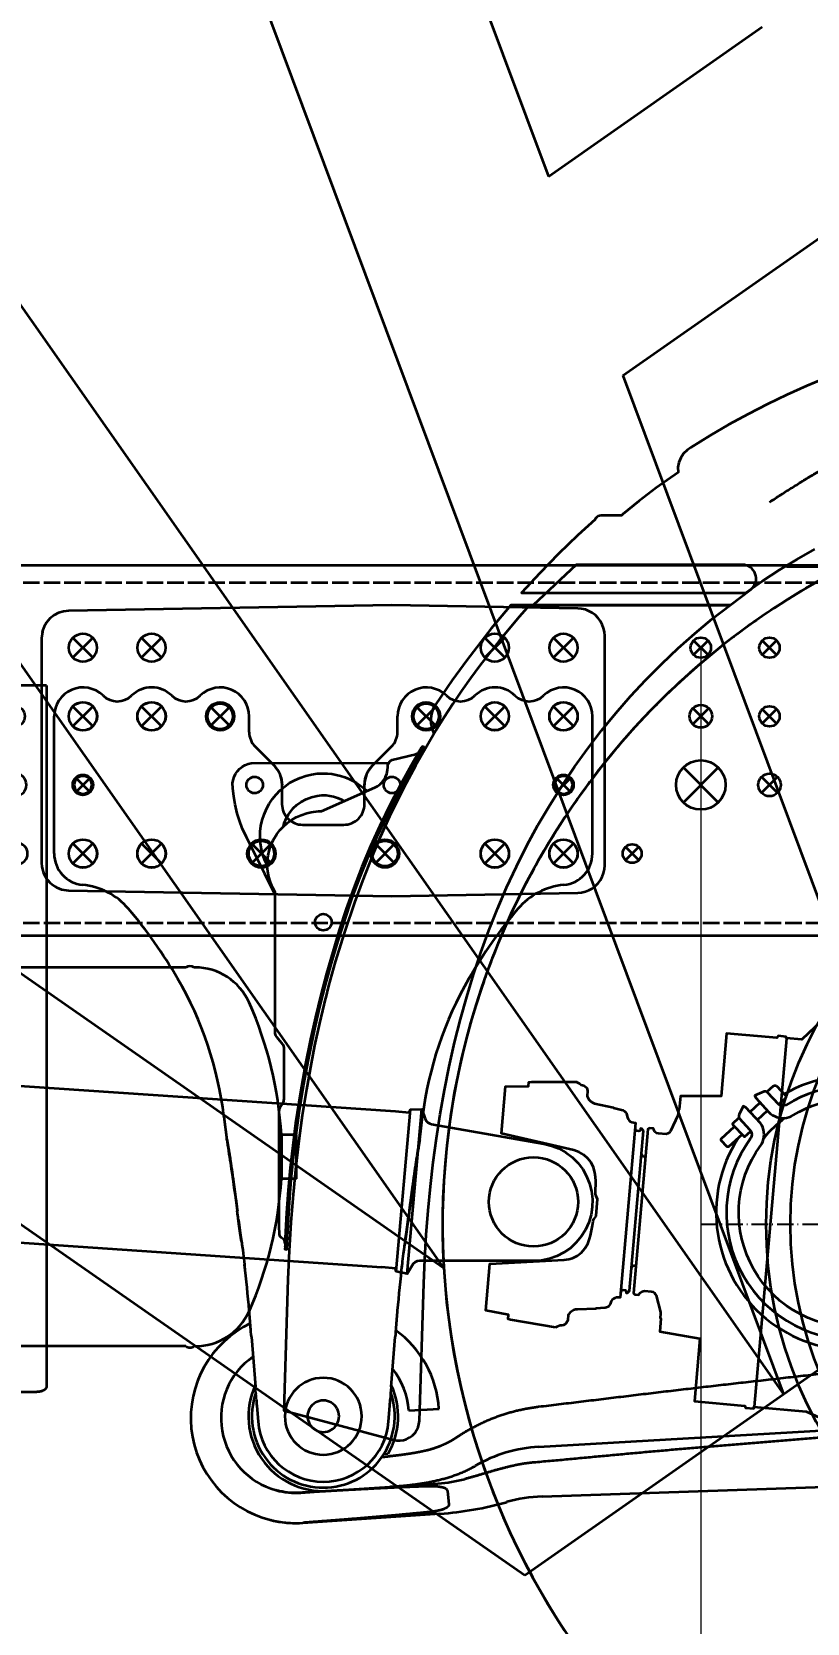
# Model space of a CAD drawing. Header units: millimetres. Extents: x 120 to 10915, y 515 to 8014.
# Drawn here: x 6063 to 6627, y 4399 to 5559 of the extents above; entities that cross this region are included whole.
import ezdxf
from ezdxf.enums import TextEntityAlignment as Align

# ---------------------------------------------------------------- set-up
doc = ezdxf.new("R2010")
doc.units = ezdxf.units.MM
doc.linetypes.add('DASHDOT', pattern=[18.5, 12, -3, 0.5, -3])
doc.linetypes.add('DASHED', pattern=[15, 12, -3])
doc.layers.get('0').update_dxf_attribs({"lineweight": 13})
for name, color, linetype, lineweight in [('201_Dimensions', 7, 'Continuous', 13), ('202_Information', 7, 'Continuous', 13), ('203_Chassis_left_side_view', 7, 'Continuous', 13), ('204_Chassis_mid_side_view', 7, 'Continuous', 13), ('211_Frame_holes_left_side_view', 7, 'Continuous', 13), ('212_Frame_holes_right_side_view', 7, 'Continuous', 13), ('213_BWA_holes_left_side_view', 7, 'Continuous', 13), ('214_BWA_holes_right_side_view', 7, 'Continuous', 13)]:
    doc.layers.add(name, color=color, linetype=linetype, lineweight=lineweight)
doc.styles.get("Standard").update_dxf_attribs({"font": 'isocp.shx'})

# ---------------------------------------------------------------- blocks, each defined once
blk = doc.blocks.new('2881755')
at = {"layer": '203_Chassis_left_side_view', "color": 3, "lineweight": 35}
for p, q in [((6589.206271, 656.77797), (6612.703722, 925.355065)), ((6328.138225, 755.415127), (6338.475194, 873.56722)), ((6336.249357, 753.838483), (6346.736881, 873.711428))]:
    blk.add_line(p, q, dxfattribs=at)
for points in [[(6637.845215, 938.009888), (6623.532227, 924.424316), (6612.105957, 925.406433), (6612.20459, 926.536316), (6606.229492, 927.081726), (6605.446777, 925.665771), (6568.741699, 928.859863), (6564.746094, 883.188843), (6535.128418, 883.133057), (6534.293945, 873.594666), (6533.77832, 873.435181), (6533.51709, 870.449585), (6533.157715, 869.110657), (6527.893555, 857.821228), (6527.141113, 856.728516), (6526.072754, 855.941895), (6524.806152, 855.548035), (6519.272949, 855.933411), (6517.786133, 856.342407), (6516.557617, 857.274658), (6515.763184, 858.596741), (6515.534668, 859.602661), (6512.514648, 859.866821), (6511.445801, 859.121887), (6500.989258, 739.60498), (6501.911621, 738.670959), (6504.931152, 738.406738), (6505.859863, 739.963806), (6506.823242, 740.792908), (6507.998535, 741.277832), (6509.266113, 741.369629), (6513.896484, 740.964539), (6515.180664, 740.631348), (6516.285156, 739.896484), (6517.088867, 738.84082), (6517.411621, 738.015015), (6520.635742, 725.982971), (6520.756836, 724.60199), (6520.495605, 721.616394), (6520.976074, 721.369751), (6520.141602, 711.831299), (6549.299805, 706.633362), (6545.303711, 660.962341), (6582.005859, 657.734253), (6582.530762, 656.203857), (6588.508789, 655.687378), (6588.608887, 656.833252), (6626.653809, 653.44519), (6718.69043, 612.237488)], [(6327.758301, 872.194336), (6337.660156, 871.328003), (6338.475098, 873.5672), (6346.736816, 873.711426), (6349.246094, 866.817017), (6350.052734, 865.311707), (6351.250977, 864.094543), (6352.743164, 863.264282), (6353.842285, 862.960266), (6435.628906, 848.539124), (6441.254883, 847.150635), (6446.643066, 845.01825), (6451.695801, 842.180725), (6456.321289, 838.689636), (6460.435059, 834.608337), (6463.962402, 830.010986), (6466.839844, 824.981018), (6469.015137, 819.609863), (6470.448242, 813.994995), (6471.113281, 808.238403), (6470.998535, 802.444702), (6470.105469, 796.719055), (6468.450684, 791.165466), (6466.064453, 785.884766), (6462.989746, 780.972839), (6459.282715, 776.518982), (6455.010254, 772.604065), (6450.25, 769.299133), (6445.088867, 766.664185), (6439.620605, 764.747192), (6433.943848, 763.582886), (6428.162109, 763.192383), (6345.11377, 763.192383), (6343.42334, 762.949341), (6341.870117, 762.239929), (6340.57959, 761.121582), (6336.249512, 753.838501), (6328.138184, 755.4151), (6327.724609, 757.761841), (6317.822266, 758.628174)], [(6491.724121, 740.402283), (6492.022949, 740.376099), (6492.157715, 741.356201), (6492.571289, 741.890991), (6493.208496, 742.117188), (6494.84375, 741.974121), (6495.432129, 741.640686), (6495.746582, 741.042175), (6495.708984, 740.05365), (6496.505859, 739.983887), (6498.130859, 741.347473), (6508.328125, 857.902222), (6506.964355, 859.527283), (6506.16748, 859.596985), (6506.033203, 858.616943), (6505.619141, 858.082092), (6504.981934, 857.855896), (6503.34668, 857.998962), (6502.758789, 858.332397), (6502.443848, 858.930908), (6502.481445, 859.919495), (6502.182617, 859.945618)], [(6506.85498, 841.066528), (6507.032715, 840.182678), (6507.660156, 839.535156), (6509.703613, 839.211243)], [(6502.731445, 759.515625), (6501.108887, 759.641235), (6500.259277, 759.3396), (6499.70752, 758.626587), (6499.604004, 758.183167)]]:
    blk.add_lwpolyline(points, dxfattribs=at)
blk.add_lwpolyline([(6444.061035, 714.622009), (6411.472168, 720.368347), (6409.663574, 720.838562), (6409.925293, 723.830688), (6409.925293, 723.829529), (6393.480469, 726.985657), (6396.471191, 761.169739), (6450.51709, 764.002136), (6453.796387, 764.470154), (6456.481934, 765.244141), (6459.975098, 766.955505), (6463.070312, 769.310608), (6465.651367, 772.220337), (6467.620605, 775.574646), (6468.90332, 779.246704), (6469.760742, 781.719666), (6471.039551, 788.902588), (6471.502441, 792.185364), (6471.503418, 792.185242), (6471.882812, 793.378052), (6472.283691, 793.973694), (6472.284668, 793.975037), (6472.283691, 793.973572), (6473.688965, 795.918945), (6473.812012, 796.125244), (6474.866699, 808.179504), (6473.85498, 810.355774), (6473.735352, 810.563904), (6473.73584, 810.562378), (6473.317383, 811.743835), (6473.277344, 812.460632), (6473.276367, 812.460632), (6473.450195, 821.575134), (6473.245117, 824.184448), (6472.744141, 827.588806), (6471.748535, 831.348755), (6470.043457, 834.844849), (6467.694336, 837.944824), (6464.789551, 840.531494), (6461.438965, 842.506958), (6457.503418, 843.859802), (6404.770996, 856.03418), (6407.761719, 890.218201), (6424.504395, 890.470825), (6424.504395, 890.469604), (6424.766113, 893.461731), (6426.628906, 893.610779), (6459.720703, 893.610779), (6459.705566, 893.436462), (6461.761719, 892.374207), (6462.928711, 891.60437), (6464.733887, 891.035645), (6465.80127, 890.371094), (6466.668945, 889.461365), (6467.282227, 888.363892), (6467.602539, 887.148132), (6467.351562, 883.157532), (6467.341309, 883.190674), (6467.93457, 881.771484), (6468.789062, 880.492188), (6469.872559, 879.400085), (6471.14502, 878.535522), (6472.55957, 877.930481), (6486.415527, 874.915771), (6486.393555, 874.666748), (6492.350586, 873.386902), (6493.462402, 873.006958), (6494.45459, 872.378113), (6495.272949, 871.535156), (6495.871582, 870.524536), (6496.218262, 869.4021), (6496.507812, 867.645752), (6496.99707, 866.558167), (6497.729492, 865.61731), (6498.664062, 864.87677), (6499.747559, 864.37854), (6502.520508, 863.803223), (6491.386719, 736.544678), (6488.556152, 736.459595), (6487.402832, 736.157043), (6486.353516, 735.590027), (6485.46875, 734.79071), (6484.79834, 733.804565), (6483.970703, 731.586792), (6483.31543, 730.611816), (6482.450684, 729.81665), (6481.424316, 729.245117), (6480.292969, 728.928894), (6473.618164, 728.646545), (6473.59668, 728.397522), (6460.194824, 727.900269), (6458.67041, 727.695679), (6457.212891, 727.203003), (6455.876953, 726.440552), (6454.711426, 725.436462), (6453.759766, 724.227844), (6453.375488, 723.560547), (6453.391113, 723.59137), (6453.097168, 720.229187), (6452.718262, 719.030396), (6452.052246, 717.963928), (6451.141602, 717.09729), (6450.043457, 716.485291), (6448.827148, 716.166565), (6447.568848, 716.040894), (6445.197754, 715.087463), (6444.076172, 714.796326)], close=True, dxfattribs=at)
blk.add_circle((6428.162058, 806.192406), 32.5, dxfattribs=at)
blk = doc.blocks.new('2881633')
at = {"layer": '203_Chassis_left_side_view', "color": 2, "linetype": 'DASHDOT', "lineweight": 25}
blk.add_line((6550, 790), (7250, 790), dxfattribs=at)
at = {"layer": '203_Chassis_left_side_view', "color": 3, "lineweight": 35}
for radius in [302.4, 284.7]:
    blk.add_circle((6900, 790), radius, dxfattribs=at)
for start in [291.9502, 161.3551]:
    blk.add_arc((6900, 790), 538, start, 248.0498, dxfattribs=at)
at = {"layer": '203_Chassis_left_side_view', "color": 3, "linetype": 'DASHED', "lineweight": 35}
blk.add_arc((6900, 790), 538, 18.6449, 161.3551, dxfattribs=at)
blk = doc.blocks.new('1543680')
at = {"layer": '203_Chassis_left_side_view', "color": 3, "lineweight": 35}
for p, q in [((6585.89008, 871.710676), (6593.207518, 878.526476)), ((6591.323596, 865.883943), (6598.633232, 872.70811))]:
    blk.add_line(p, q, dxfattribs=at)
for points in [[(6617.190918, 869.335205), (6621.709961, 871.941345), (6626.382812, 874.260254), (6631.191406, 876.282837), (6636.116699, 878.001221), (6641.140137, 879.40863), (6646.241211, 880.499634), (6651.400879, 881.27002), (6656.598145, 881.716675), (6661.813477, 881.837891), (6667.025879, 881.63324), (6672.21582, 881.103455), (6677.362305, 880.250671), (6682.445312, 879.078186), (6687.445312, 877.590576), (6692.342773, 875.79364), (6697.118652, 873.694397), (6701.753418, 871.301025), (6706.230469, 868.622864), (6710.53125, 865.67041), (6714.63916, 862.455139), (6718.538086, 858.989685), (6722.213379, 855.287415), (6725.650391, 851.362976), (6728.835449, 847.231506), (6731.756348, 842.909241), (6734.401367, 838.413025), (6736.760742, 833.760376), (6738.825195, 828.969543), (6740.585938, 824.059082), (6742.037109, 819.048279), (6743.172363, 813.956665), (6743.987305, 808.804077), (6744.479004, 803.610657), (6744.645508, 798.396667), (6744.48584, 793.182434), (6744.001465, 787.988403), (6743.192871, 782.834717), (6742.064941, 777.741577), (6740.620605, 772.728821), (6738.866211, 767.81604), (6736.808105, 763.0224), (6734.455078, 758.366577), (6731.815918, 753.866821), (6728.900879, 749.540649), (6725.24707, 744.83136), (6721.266602, 740.394714), (6716.979492, 736.253357), (6712.407715, 732.428406), (6707.575195, 728.939331), (6702.505859, 725.803894), (6697.225586, 723.038086), (6691.761719, 720.656006), (6686.141602, 718.6698), (6680.394531, 717.0896), (6674.549316, 715.923401), (6668.635254, 715.177185), (6662.683594, 714.854736), (6656.723633, 714.957764), (6650.786621, 715.485596), (6644.902344, 716.43573), (6639.100586, 717.803223), (6633.411133, 719.581055), (6627.863281, 721.760254), (6622.484863, 724.329712), (6617.303223, 727.276306), (6612.345703, 730.585022), (6607.63623, 734.239014), (6603.199707, 738.219604), (6599.058105, 742.506592), (6595.233398, 747.078125), (6591.744141, 751.910889), (6588.608887, 756.980164), (6585.842773, 762.260254), (6583.460938, 767.724243), (6581.474609, 773.344177), (6579.894531, 779.091492), (6578.728027, 784.936951), (6577.981934, 790.850647), (6577.659668, 796.802551), (6577.762695, 802.762268), (6578.290527, 808.699463), (6579.240723, 814.583862), (6580.60791, 820.385559), (6582.385742, 826.074829), (6584.564941, 831.622803), (6587.134766, 837.00116), (6590.081055, 842.182556), (6594.321289, 848.6203), (6595.060547, 850.204651), (6595.597168, 851.868835), (6595.921875, 853.586853), (6596.029785, 855.33197), (6595.919434, 857.076904), (6595.592285, 858.794495), (6595.053711, 860.457947), (6594.312012, 862.04126), (6593.378906, 863.519836), (6582.727539, 875.102051), (6580.945801, 876.01001), (6577.881348, 869.996582), (6577.583008, 869.047424), (6577.611328, 868.052856), (6577.963867, 867.122253), (6585.686523, 858.732544), (6586.416504, 857.722107), (6586.873535, 856.562561), (6587.029785, 855.325928), (6586.875, 854.08905), (6586.419434, 852.928894), (6582.421387, 846.90802), (6579.157227, 841.168213), (6576.311035, 835.210144), (6573.896973, 829.064148), (6571.927246, 822.761658), (6570.412598, 816.334656), (6569.359863, 809.81604), (6568.775391, 803.238892), (6568.661133, 796.63678), (6569.018555, 790.043335), (6569.844727, 783.492249), (6571.136719, 777.016785), (6572.887207, 770.649963), (6575.087891, 764.424255), (6577.726562, 758.371399), (6580.790527, 752.522156), (6584.263672, 746.906433), (6588.128906, 741.552856), (6592.366211, 736.488586), (6596.954102, 731.739502), (6601.868652, 727.329834), (6607.085449, 723.282043), (6612.578125, 719.616699), (6618.317871, 716.352478), (6624.275879, 713.506104), (6630.421875, 711.092041), (6636.724609, 709.122498), (6643.151367, 707.607666), (6649.669922, 706.555176), (6656.24707, 705.970337), (6662.849121, 705.856262), (6669.442871, 706.21344), (6675.993652, 707.0401), (6682.469238, 708.33197), (6688.835938, 710.08252), (6695.061523, 712.282837), (6701.114746, 714.921692), (6706.963867, 717.985596), (6712.57959, 721.458984), (6717.933105, 725.324097), (6722.997559, 729.56134), (6727.746582, 734.149048), (6732.15625, 739.063904), (6736.204102, 744.280762), (6739.433105, 749.073242), (6742.356934, 754.058044), (6744.963867, 759.215637), (6747.243164, 764.52594), (6749.186523, 769.968262), (6750.786621, 775.521301), (6752.036621, 781.163452), (6752.931641, 786.872559), (6753.46875, 792.626526), (6753.645508, 798.40271), (6753.460938, 804.178711), (6752.916504, 809.931885), (6752.013184, 815.639832), (6750.755859, 821.280273), (6749.148438, 826.831177), (6747.197754, 832.270874), (6744.911133, 837.578125), (6742.297363, 842.732239), (6739.367188, 847.713074), (6736.131348, 852.501221), (6732.603027, 857.077942), (6728.795898, 861.425415), (6724.724121, 865.526672), (6720.404785, 869.365723), (6715.854004, 872.92749), (6711.089844, 876.198181), (6706.130371, 879.164978), (6700.995605, 881.816345), (6695.705566, 884.141846), (6690.280273, 886.132507), (6684.741211, 887.780457), (6679.110352, 889.079346), (6673.40918, 890.024048), (6667.659668, 890.610901), (6661.885254, 890.837646), (6656.10791, 890.703308), (6650.350586, 890.208496), (6644.634766, 889.355103), (6638.983887, 888.146545), (6633.418945, 886.587402), (6627.962891, 884.683777), (6622.635742, 882.443237), (6617.458984, 879.87439), (6611.902832, 876.692383), (6610.713379, 876.318787), (6609.46875, 876.250916), (6608.246094, 876.492981), (6607.121582, 877.029968), (6598.846191, 885.676392), (6598.055664, 886.285828), (6597.109375, 886.602295), (6596.111328, 886.59082), (6589.259766, 883.763), (6590.041016, 881.921997), (6599.582031, 871.690491), (6600.852051, 870.488708), (6602.262207, 869.454651), (6603.789551, 868.604309), (6605.411621, 867.95105), (6607.102051, 867.505066), (6608.834961, 867.273254), (6610.583496, 867.259277), (6612.319824, 867.463318), (6614.017578, 867.882202), (6615.649414, 868.50946)], [(6605.015137, 890.790894), (6611.69043, 883.632874), (6611.976562, 882.951843), (6611.894531, 882.143921), (6611.504395, 881.486084), (6606.82959, 877.115234), (6598.174316, 886.396606), (6602.86084, 890.75531), (6603.544434, 891.098694), (6604.355957, 891.12384)], [(6577.46875, 867.297424), (6572.961914, 863.094543), (6573.549805, 862.216614), (6580.993164, 854.234802), (6581.83252, 853.591431), (6586.330078, 857.785339), (6585.74707, 858.667786), (6578.305176, 866.647949)]]:
    blk.add_lwpolyline(points, close=True, dxfattribs=at)
blk.add_lwpolyline([(6579.993652, 855.306458), (6570.271973, 846.230347), (6569.162598, 846.393616), (6564.909668, 850.954224), (6564.815918, 852.081177), (6574.547852, 861.146179)], dxfattribs=at)
blk.add_circle((6661.14544, 798.340577), 10, dxfattribs=at)
for radius, start, end in [(100, 147.057039, 120.290967), (85, 125.73163, 140.26837)]:
    blk.add_arc((6661.14544, 798.340577), radius, start, end, dxfattribs=at)
blk = doc.blocks.new('3324728')
at = {"layer": '203_Chassis_left_side_view', "color": 3, "lineweight": 35}
for p, q in [((6079.1, 1060), (6079.1, 1160)), ((6221.1, 1148.5), (6221.1, 1160)), ((6329.1, 1148.5), (6329.1, 1160)), ((6471.1, 1060), (6471.1, 1160)), ((6225.4, 1137.9), (6239.2, 1124.2)), ((6310.9, 1124.2), (6324.7, 1137.9)), ((6245.1, 1096), (6245.1, 1110)), ((6305.1, 1096), (6305.1, 1110)), ((6260, 1081), (6275.1, 1081)), ((6275.1, 1081), (6290.1, 1081)), ((6202.7, 868.5), (6204.8, 851.4)), ((6345.3, 851.4), (6347.4, 868.5)), ((6222.7, 707.8), (6225.6, 671.4)), ((6324.5, 671.4), (6327.4, 707.8)), ((6226.6, 657.6), (6227.6, 646.2)), ((6322.6, 646.2), (6323.5, 657.6)), ((6337.4, 654.1), (6359.4, 655.5)), ((6431.9, 627.7), (6753, 646.5)), ((6317.6, 620.3), (6322.1, 620.6)), ((6319.1, 622.4), (6322.2, 622.6)), ((6258.8, 594.3), (6278.4, 595.6)), ((6278.4, 595.6), (6278.7, 595.7)), ((6278.7, 595.7), (6323.6, 598.7)), ((6323.6, 598.7), (6358.5, 601)), ((6365.5, 595.7), (6366.5, 585.7)), ((6434.4, 591.5), (6733.4, 601.8)), ((6237.7, 574.2), (6237.9, 574.1)), ((6237.9, 574.1), (6238.4, 574)), ((6239.9, 573.7), (6239.9, 573.7)), ((6260.3, 572.4), (6360, 579.1))]:
    blk.add_line(p, q, dxfattribs=at)
for centre, radius in [((6100, 1160), 10.3), ((6150, 1160), 10.3), ((6200, 1160), 9.25), ((6350, 1160), 9.25), ((6400, 1160), 10.2), ((6450, 1160), 10.3), ((6225.1, 1110), 6), ((6325.1, 1110), 6), ((6100, 1060), 10.3), ((6150, 1060), 10.3), ((6230, 1060), 9.25), ((6320, 1060), 9.25), ((6400, 1060), 10.3), ((6450, 1060), 10.3), ((6275.1, 1010), 6)]:
    blk.add_circle(centre, radius, dxfattribs=at)
for centre, radius, start, end in [((6100.1, 1160), 21, 46.0168, 180.0002), ((6125.1, 1185.9), 15, 226.0186, 313.9814), ((6150.1, 1160), 21, 46.0172, 133.9828), ((6175.1, 1185.9), 15, 226.0186, 313.9814), ((6200.1, 1160), 21, 359.9998, 133.9831), ((6350.1, 1160), 21, 46.0168, 180.0002), ((6375.1, 1185.9), 15, 226.0186, 313.9814), ((6400.1, 1160), 21, 46.0172, 133.9828), ((6425.1, 1185.9), 15, 226.0186, 313.9814), ((6450.1, 1160), 21, 359.9998, 133.9831), ((6236.1, 1148.5), 15, 180.0001, 224.9999), ((6314.1, 1148.5), 15, 315.0001, 359.9999), ((6100.1, 1110), 6.5, 359.9996, 180.0004), ((6225.1, 1110), 20, 0.0001, 44.9999), ((6325.1, 1110), 20, 135.0001, 179.9999), ((6450.1, 1110), 6.5, 359.9996, 180.0004), ((6100.1, 1110), 6.5, 179.9991, 0.0009), ((6450.1, 1110), 6.5, 179.9991, 0.0009), ((6260, 1096), 15, 179.987, 270.013), ((6290.1, 1096), 15, 269.987, 0.013), ((6102.1, 1060), 23, 180.0001, 264.5595), ((6448.1, 1060), 23, 275.4405, 359.9999), ((6095.1, 987.4), 50, 40.2325, 84.5635), ((6455, 987.4), 50, 95.4365, 139.7675), ((5866.1, 793.6), 350, 30.0921, 40.2363), ((6684, 793.6), 350, 139.7637, 149.9079), ((5939.7, 836.2), 265, 7, 30.0921), ((6610.4, 836.2), 265, 149.9079, 173), ((5149.9, 656.6), 1072.1, 7.4269, 7.6683), ((4911.2, 631.5), 1312, 7.0879, 7.3638), ((7638.9, 631.5), 1312, 172.6362, 172.9121), ((7400.2, 656.6), 1072.1, 172.3317, 172.5731), ((4226, 542.2), 2003.7, 5.2917, 6.2595), ((4226, 542.2), 2003.7, 6.165, 6.26), ((8324.1, 542.2), 2003.7, 173.7405, 174.7083), ((8324.1, 542.2), 2003.7, 173.74, 173.835), ((5056.8, 619.1), 1169.3, 4.7022, 5.2906), ((7493.3, 619.1), 1169.3, 174.7094, 175.2978), ((6255.1, 648.7), 76.5, 115.6929, 255.7745), ((3355.5, 479.2), 2876.3, 4.56, 4.703), ((9194.6, 479.2), 2876.3, 175.297, 175.44), ((6283, 650.6), 76.5, 3.7072, 54.2223), ((6255.1, 648.7), 54.5, 124.9337, 254.6878), ((6283, 650.6), 54.5, 3.7072, 38.7714), ((6275.1, 650), 54.5, 155.3266, 273.536), ((6275.1, 650), 28, 90, 270), ((6275.1, 650), 28, 270, 90), ((6275.1, 650), 54.5, 329.8358, 24.6744), ((6275.1, 650), 52, 160.8479, 270.0003), ((6275.1, 650), 52, 160.8479, 270.0003), ((5370.1, 603.5), 858.2, 3.9331, 4.5349), ((7728.9, 765.6), 1506.2, 183.931, 184.1127), ((6275.1, 650), 11.5, 89.9993, 270.0007), ((6275.1, 650), 52, 269.9997, 19.1623), ((6275.1, 650), 52, 269.9997, 19.1623), ((6275.1, 650), 11.5, 269.9995, 90.0005), ((4821.2, 765.6), 1506.2, 355.8873, 356.0689), ((7180, 603.5), 858.2, 175.4651, 176.067), ((6275.1, 650), 47.7, 184.5607, 269.9995), ((6275.1, 650), 47.7, 270.0006, 355.4394), ((6438.1, 522.9), 105, 93.3624, 119.8855), ((6351.5, 705.8), 105, 273.8621, 284.7318), ((6437.4, 486.6), 105, 91.6616, 105.8473), ((6344.1, 815.3), 236.8, 273.862, 285.847), ((6254.8, 647.5), 75.3, 255.7708, 274.1454), ((6255.1, 648.7), 76.5, 255.7726, 256.3852), ((6255.1, 648.7), 76.5, 257.2541, 257.4255), ((6255.1, 648.7), 76.5, 257.4255, 258.1331), ((6255.1, 648.7), 76.5, 258.7954, 273.8641)]:
    blk.add_arc(centre, radius, start, end, dxfattribs=at)
for points, degree in [([(6239.2, 1124.2), (6241.7, 1121.1), (6242, 1120.6)], 2), ([(6242, 1120.6), (6242.4, 1120), (6242.9, 1118.9)], 2), ([(6242.9, 1118.9), (6243.5, 1117.7), (6243.9, 1116.4)], 2), ([(6243.9, 1116.4), (6244.4, 1115.2), (6244.5, 1114.6)], 2), ([(6244.5, 1114.6), (6244.6, 1113.9), (6245.1, 1110)], 2), ([(6305.1, 1110), (6305.5, 1113.9), (6305.6, 1114.6)], 2), ([(6305.6, 1114.6), (6305.7, 1115.2), (6306.2, 1116.4)], 2), ([(6306.2, 1116.4), (6306.6, 1117.7), (6307.2, 1118.9)], 2), ([(6307.2, 1118.9), (6307.7, 1120), (6308.1, 1120.6)], 2), ([(6308.1, 1120.6), (6308.4, 1121.1), (6310.9, 1124.2)], 2), ([(6204.8, 851.9), (6204.9, 851.9), (6204.9, 851.7), (6205, 851.5), (6205, 851.1)], 4), ([(6204.8, 851.4), (6204.8, 851.7), (6204.8, 851.9), (6204.8, 852), (6204.8, 851.9)], 4), ([(6204.8, 851.4), (6204.9, 850.9), (6205.1, 850.1), (6205.2, 848.9), (6205.4, 847.7)], 4), ([(6205.4, 847.7), (6206.3, 842), (6207.2, 836.2), (6208.1, 830.2)], 3), ([(6344.7, 847.7), (6343.8, 842), (6342.9, 836.2), (6342.1, 830.2)], 3), ([(6345.3, 851.4), (6345.2, 850.9), (6345.1, 850.1), (6344.9, 848.9), (6344.7, 847.7)], 4), ([(6345.3, 851.9), (6345.2, 851.9), (6345.2, 851.7), (6345.1, 851.5), (6345.1, 851.1)], 4), ([(6345.3, 851.4), (6345.3, 851.7), (6345.3, 851.9), (6345.3, 852), (6345.3, 851.9)], 4), ([(6208.1, 830.2), (6209.5, 820.4), (6211, 810.1), (6212.4, 799.7)], 3), ([(6342.1, 830.2), (6340.6, 820.4), (6339.1, 810.1), (6337.7, 799.7)], 3), ([(6215, 780.6), (6214.5, 783.5), (6214, 787.1), (6213.5, 791.1), (6213, 795.2)], 4), ([(6213.3, 793.4), (6213.9, 788.5), (6214.5, 783.9), (6215, 780.2), (6215.5, 777.7)], 4), ([(6336.9, 793.4), (6336.2, 788.5), (6335.6, 783.9), (6335.1, 780.2), (6334.7, 777.7)], 4), ([(6335.1, 780.6), (6335.6, 783.5), (6336.1, 787.1), (6336.6, 791.1), (6337.1, 795.2)], 4), ([(6215.5, 777.4), (6215.4, 778.1), (6215.3, 778.8), (6215.1, 779.7), (6215, 780.6)], 4), ([(6215.5, 777.4), (6215.7, 776.1), (6216, 774.5), (6216.2, 772.6)], 3), ([(6334.6, 777.4), (6334.4, 776.1), (6334.1, 774.5), (6333.9, 772.6)], 3), ([(6334.6, 777.4), (6334.7, 778.1), (6334.8, 778.8), (6335, 779.7), (6335.1, 780.6)], 4), ([(6722.8, 690.4), (6664.5, 684), (6606.4, 677), (6548.1, 671.4), (6490, 663.7), (6431.9, 656.8)], 5), ([(6431.9, 656.8), (6419.5, 655.3), (6407.2, 652.4), (6395.4, 648), (6384.2, 642.3), (6373.7, 635.6)], 5), ([(6356.9, 627), (6352, 625.3), (6346.9, 624.1), (6341.7, 623.2), (6336.5, 622.4), (6331.2, 621.7)], 5), ([(6373.7, 635.6), (6370.4, 633.4), (6367.3, 631.4), (6363.9, 629.7), (6360.5, 628.2), (6356.9, 627)], 5), ([(6664.2, 636.7), (6617, 632.6), (6569.8, 629), (6522.5, 625.5), (6475.3, 620.4), (6428.2, 616.3)], 5), ([(6331.2, 621.7), (6329.4, 621.5), (6327.4, 621.2), (6325.8, 621.1), (6323.7, 620.8), (6322.1, 620.6)], 5), ([(6428.2, 616.3), (6417.7, 615.4), (6407.4, 613), (6397.6, 609.9), (6387.9, 606.8), (6378.2, 604.3)], 5), ([(6323.6, 598.7), (6336.3, 599.5), (6349.1, 600.9), (6361.8, 603.2), (6374.4, 607.3), (6385.8, 613.9)], 5), ([(6240.7, 596.1), (6246.6, 594.5), (6252.7, 593.9), (6258.8, 594.3)], 3), ([(6243.1, 595.5), (6242.3, 595.7), (6241.5, 595.9), (6240.7, 596.1)], 3), ([(6258.8, 594.3), (6253.5, 593.9), (6248.3, 594.4), (6243.1, 595.5)], 3), ([(6349.1, 598.9), (6326.5, 598.1), (6303.9, 596.9), (6281.3, 595.6), (6258.8, 594.3)], 4), ([(6358.7, 598.7), (6356.3, 598.9), (6353.9, 599), (6351.5, 599), (6349.1, 598.9)], 4), ([(6350.3, 580), (6327.8, 577.8), (6305.3, 575.8), (6282.8, 574.1), (6260.2, 572.4)], 4), ([(6359.9, 581.5), (6357.5, 580.9), (6355.1, 580.5), (6352.7, 580.2), (6350.3, 580)], 4)]:
    blk.add_open_spline(points, degree=degree, dxfattribs=at)
for points, degree, knots in [([(6205, 851.1), (6205.7, 847.3), (6206.5, 842.5), (6208.3, 830.9), (6210.3, 816.2), (6211.4, 808.1), (6212.5, 799.7)], 4, [0, 0, 0, 0, 0, 25.67847, 25.67847, 51.977126, 51.977126, 51.977126, 51.977126, 51.977126]), ([(6345.1, 851.1), (6344.4, 847.3), (6343.6, 842.5), (6341.8, 830.9), (6339.8, 816.2), (6338.7, 808.1), (6337.6, 799.7)], 4, [0, 0, 0, 0, 0, 25.678471, 25.678471, 51.977127, 51.977127, 51.977127, 51.977127, 51.977127]), ([(6215.5, 777.7), (6215.8, 775.5), (6216.6, 770.3), (6217.4, 763.4), (6217.7, 760.6)], 3, [0, 0, 0, 0, 10.419669, 17.179127, 17.179127, 17.179127, 17.179127]), ([(6334.7, 777.7), (6334.3, 775.5), (6333.5, 770.3), (6332.7, 763.4), (6332.4, 760.6)], 3, [0, 0, 0, 0, 10.419669, 17.179127, 17.179127, 17.179127, 17.179127]), ([(6365.5, 595.7), (6365.5, 595.8), (6365.5, 595.9), (6365.5, 596), (6365.2, 596.7), (6364.5, 597.2), (6363.9, 597.5), (6362.5, 598), (6361.1, 598.3), (6360.3, 598.4), (6359.5, 598.6), (6358.7, 598.7)], 5, [0, 0, 0, 0, 0, 0, 0.505174, 0.505174, 0.505174, 3.85783, 3.85783, 3.85783, 7.909653, 7.909653, 7.909653, 7.909653, 7.909653, 7.909653]), ([(6366.5, 585.7), (6366.5, 585.5), (6366.5, 585.4), (6366.4, 584.8), (6365.8, 584), (6365.1, 583.5), (6363.4, 582.6), (6361.9, 582), (6360.9, 581.7), (6359.9, 581.5)], 4, [0, 0, 0, 0, 0, 0.511484, 0.511484, 2.198405, 4.089152, 4.089152, 8.333553, 8.333553, 8.333553, 8.333553, 8.333553])]:
    blk.add_open_spline(points, degree=degree, knots=knots, dxfattribs=at)
blk = doc.blocks.new('3300110')
at = {"layer": '204_Chassis_mid_side_view', "color": 3, "lineweight": 35}
blk.add_lwpolyline([(6480, 1051.359497), (6480, 1218.640503), (6479.800781, 1221.455322), (6479.20752, 1224.214233), (6478.231934, 1226.862183), (6476.893555, 1229.346313), (6475.218262, 1231.617432), (6473.240723, 1233.630127), (6470.999023, 1235.344482), (6468.538574, 1236.726318), (6465.908203, 1237.748047), (6463.160156, 1238.389282), (6460.349121, 1238.637451), (6325, 1241), (6089.650879, 1236.891968), (6085.907227, 1236.471802), (6082.309082, 1235.357056), (6078.983398, 1233.58728), (6076.04834, 1231.22522), (6073.608887, 1228.354858), (6071.94043, 1225.482422), (6071.937988, 1225.483521), (6070.949219, 1222.983521), (6070.48584, 1221.275635), (6070.490234, 1221.296631), (6070.064941, 1218.50708), (6070, 1216.89502), (6070, 1053.10498), (6070.146484, 1050.690186), (6070.583008, 1048.310791), (6071.304199, 1046.001465), (6072.29834, 1043.796143), (6073.551758, 1041.726929), (6074.27002, 1040.75293), (6074.27832, 1040.75708), (6076.166016, 1038.661377), (6077.375977, 1037.592651), (6077.379883, 1037.597534), (6079.799316, 1035.901978), (6081.099121, 1035.194824), (6081.100098, 1035.197266), (6084.542969, 1033.86377), (6089.650879, 1033.108032), (6325, 1029), (6460.349121, 1031.362549), (6463.160156, 1031.610718), (6465.908203, 1032.251953), (6468.538574, 1033.273804), (6470.999023, 1034.655518), (6473.240723, 1036.369873), (6475.218262, 1038.382568), (6476.893555, 1040.653687), (6478.231934, 1043.137939), (6479.20752, 1045.785767), (6479.800781, 1048.544678)], close=True, dxfattribs=at)
for centre, radius in [((6100.00061, 1209.999987), 10.25), ((6150.00061, 1209.999991), 10.25), ((6400, 1210), 10.25), ((6450, 1210), 10.25), ((6100.000614, 1159.999987), 10.25), ((6150.000614, 1159.999991), 10.25), ((6200.000614, 1159.999995), 9.249409), ((6350, 1160), 9.25), ((6400, 1160), 10.25), ((6450, 1160), 10.25), ((6100, 1110), 7), ((6450.000617, 1110.000013), 7), ((6100.000621, 1059.999987), 10.25), ((6150.000621, 1059.999991), 10.25), ((6230.000621, 1059.999997), 9.249646), ((6320, 1060), 9.25), ((6400, 1060), 10.25), ((6450, 1060), 10.25)]:
    blk.add_circle(centre, radius, dxfattribs=at)
blk = doc.blocks.new('2538987')
at = {"layer": '203_Chassis_left_side_view', "color": 3, "lineweight": 35}
for p, q in [((6175.000009, 977), (5765.000045, 977)), ((6181.753411, 977), (6181.000044, 977)), ((6244.535869, 854.999999), (6244.535868, 839)), ((6255.500027, 855), (6244.535869, 854.999999)), ((6255.500027, 839), (6255.500027, 855)), ((6244.535868, 839), (6244.535869, 823.000001)), ((6255.500027, 823), (6255.500027, 839)), ((6255.500027, 823), (6244.535869, 823.000002)), ((6174.999778, 701), (5885.999824, 701)), ((6181.753411, 701), (6181.000044, 701))]:
    blk.add_line(p, q, dxfattribs=at)
for centre, radius, start, end in [((6178.000027, 973), 5, 53.129851, 126.870149), ((6181.753805, 934.000594), 42.999508, 24.061495, 90.000524), ((5969.000027, 839), 276, 3.323364, 24.062019), ((5969.000027, 839), 276, 335.937981, 356.676643), ((6181.753805, 743.999406), 42.999508, 269.999476, 335.938505), ((6178.000027, 705), 5, 233.129849, 270), ((6178.000027, 705), 5, 270, 306.870149)]:
    blk.add_arc(centre, radius, start, end, dxfattribs=at)
blk = doc.blocks.new('2539001')
at = {"layer": '203_Chassis_left_side_view', "color": 3, "lineweight": 35}
for p, q in [((6073.5, 1182.5), (6026.5, 1182.5)), ((6026.5, 1182.5), (6026.5, 671.7)), ((6073.5, 1182.5), (6073.5, 671.7)), ((6048, 1067.8), (6052, 1067.8)), ((6052, 1052.2), (6048, 1052.2)), ((6033.5, 667.7), (6066.5, 667.7))]:
    blk.add_line(p, q, dxfattribs=at)
for centre, radius in [((6050, 1160), 7.75), ((6050, 1110), 8.75)]:
    blk.add_circle(centre, radius, dxfattribs=at)
for centre, start, end in [((6048, 1060), 90, 270), ((6052, 1060), 270, 90)]:
    blk.add_arc(centre, 7.75, start, end, dxfattribs=at)
for points in [[(6026.5, 671.7), (6026.5, 671.2), (6026.6, 670.7), (6026.9, 670.2), (6027.8, 669.3), (6029, 668.6), (6029.7, 668.3), (6030.9, 668), (6032.2, 667.8), (6032.6, 667.7), (6033.1, 667.7), (6033.5, 667.7)], [(6073.5, 671.7), (6073.5, 671.2), (6073.4, 670.7), (6073.1, 670.2), (6072.2, 669.3), (6071, 668.6), (6070.3, 668.3), (6069.1, 668), (6067.8, 667.8), (6067.4, 667.7), (6066.9, 667.7), (6066.5, 667.7)]]:
    blk.add_open_spline(points, degree=5, knots=[0, 0, 0, 0, 0, 0, 6.82148, 6.82148, 6.82148, 14.069424, 14.069424, 14.069424, 17.923775, 17.923775, 17.923775, 17.923775, 17.923775, 17.923775], dxfattribs=at)
blk = doc.blocks.new('2774928')
at = {"layer": '203_Chassis_left_side_view', "color": 3, "lineweight": 35}
for points in [[(6425.333496, 1240.999878), (6571.286133, 1240.999878), (6586.334473, 1252.397461), (6587.960449, 1253.945068), (6589.200195, 1255.816528), (6589.991211, 1257.917236), (6590.248535, 1259.393311), (6590.281738, 1260.908325), (6590.085938, 1262.410889), (6589.664551, 1263.866699), (6589.028809, 1265.242065), (6588.191895, 1266.505615), (6587.174316, 1267.628174), (6585.998047, 1268.584106), (6584.691406, 1269.351318), (6583.283691, 1269.912231), (6581.807129, 1270.254028), (6580.296387, 1270.368896), (6459.348145, 1270.36731), (6427.855469, 1240.999878)], [(6276.740234, 954.800842), (6272.321289, 936.416199), (6268.793945, 920.174744), (6266.159668, 906.920898), (6262.794922, 888.204895), (6259.766602, 869.049438), (6259.766602, 869.04834), (6259.766602, 869.049438), (6257.506348, 852.737915), (6255.05957, 832.211304), (6253.035645, 811.661987), (6251.418945, 791.098633), (6250.194824, 770.528503), (6249.348145, 749.957336), (6249.347168, 749.957397), (6249.347168, 749.958435), (6249.348633, 749.970093), (6249.348145, 749.958435), (6249.347168, 749.957397), (6246.250977, 654.336731), (6326.149414, 632.798828), (6328.563477, 632.356018), (6331.01709, 632.312805), (6333.445312, 632.670288), (6335.782227, 633.418884), (6337.966309, 634.538574), (6339.938477, 635.99939), (6341.645996, 637.762207), (6343.042969, 639.779846), (6344.092285, 641.998352), (6344.766113, 644.358215), (6345.045898, 646.796387), (6348.282227, 746.754822), (6349.003906, 764.459106), (6350.027832, 782.148315), (6351.367188, 799.816589), (6353.03418, 817.457031), (6355.041992, 835.06189), (6357.40332, 852.622559), (6360.131348, 870.129639), (6363.240234, 887.572632), (6366.742188, 904.94043), (6370.652344, 922.220947), (6374.984375, 939.401123), (6379.534668, 955.725037), (6384.492676, 971.930359), (6389.869629, 988.001465), (6395.675781, 1003.922058), (6401.920898, 1019.675232), (6408.611816, 1035.243774), (6415.754883, 1050.609619), (6423.355469, 1065.754517), (6431.416504, 1080.65918), (6439.94043, 1095.304321), (6448.928223, 1109.669678), (6458.062988, 1123.289673), (6467.625, 1136.614746), (6477.607422, 1149.628052), (6488.001953, 1162.314209), (6498.79834, 1174.659546), (6509.984863, 1186.651978), (6521.549805, 1198.280518), (6533.478516, 1209.536377), (6545.755859, 1220.411987), (6558.364258, 1230.901123), (6571.286133, 1240.999512), (6425.333496, 1240.999878), (6417.774902, 1232.476318), (6410.367676, 1223.808594), (6403.116699, 1215.000732), (6396.026367, 1206.056274), (6389.102051, 1196.97937), (6382.348633, 1187.773804), (6375.771484, 1178.443481), (6369.375977, 1168.992188), (6363.166016, 1159.423828), (6357.147949, 1149.742188), (6349.404297, 1136.645386), (6349.397461, 1136.651245), (6342.162598, 1123.819214), (6335.50293, 1111.359985), (6330.03418, 1100.618896), (6323.403809, 1086.9021), (6316.614746, 1071.996582), (6310.734863, 1058.197998), (6303.552246, 1040.142578), (6297.765625, 1024.453857), (6290.664062, 1003.453491), (6290.649902, 1003.457947), (6288.956543, 998.127014), (6288.975586, 998.193787), (6288.976562, 998.193787), (6283.837402, 981.137207), (6278.976074, 963.533752), (6276.649902, 954.500549)], [(6425.333496, 1240.999878), (6411.711426, 1240.999878), (6397.419434, 1223.894287), (6379.592773, 1200.902466), (6369.003906, 1186.286987), (6365.244629, 1180.91333), (6365.25293, 1180.907715), (6356.619629, 1168.19458), (6354.961914, 1165.154175), (6353.853516, 1161.873413), (6353.327637, 1158.450684), (6353.399902, 1154.988403), (6354.068359, 1151.590576), (6354.620605, 1149.947876), (6354.620117, 1149.946777), (6355.666504, 1147.229004)]]:
    blk.add_lwpolyline(points, dxfattribs=at)
blk = doc.blocks.new('2774063')
at = {"layer": '203_Chassis_left_side_view', "color": 3, "lineweight": 35}
blk.add_line((6612.5057, 1269.05948), (7188.873883, 1269.055266), dxfattribs=at)
blk.add_lwpolyline([(6641.781738, 1406.936279), (6627.181152, 1400.80481), (6612.743164, 1394.300049), (6598.479492, 1387.421387), (6584.401367, 1380.168335), (6570.522949, 1372.541138), (6556.856445, 1364.540649), (6542.706055, 1355.824585), (6540.030762, 1353.996216), (6537.427734, 1351.431885), (6535.396484, 1348.394653), (6534.02002, 1345.009766), (6533.355469, 1341.416626), (6533.430176, 1337.763428), (6533.479004, 1337.769287), (6533.430176, 1337.763428), (6533.433105, 1337.742188), (6517.557129, 1326.367065), (6504.884766, 1316.64917), (6493.279785, 1307.20752), (6492.224609, 1306.322754), (6492.289551, 1306.321167), (6477.532715, 1306.321167), (6476.328125, 1306.176636), (6475.203613, 1305.751221), (6474.222656, 1305.069702), (6473.03418, 1303.89624), (6472.947754, 1303.450195), (6460.506836, 1291.998535), (6446.418457, 1278.407715), (6432.740234, 1264.404053), (6419.484375, 1250), (6582.46875, 1250), (6594.722168, 1258.536011), (6607.252441, 1266.659668), (6620.040039, 1274.371704), (6633.066406, 1281.673584)], dxfattribs=at)
blk = doc.blocks.new('2777629')
at = {"layer": '203_Chassis_left_side_view', "color": 3, "lineweight": 35}
blk.add_lwpolyline([(6334.862305, 1113.661255), (6342.46582, 1127.171387), (6348.580078, 1137.485107), (6347.075684, 1137.894897), (6346.634277, 1137.16394), (6346.645996, 1137.183838), (6339.038086, 1124.21936), (6331.507324, 1110.615601), (6324.260742, 1096.693481), (6316.26709, 1080.229248), (6309.55127, 1065.332275), (6303.238281, 1050.260376), (6297.331543, 1035.024414), (6291.835938, 1019.635315), (6286.729492, 1004.073364), (6281.925293, 988.375916), (6277.422363, 972.589294), (6273.222168, 956.719421), (6269.32666, 940.772034), (6265.736816, 924.753113), (6261.853027, 905.538574), (6258.408691, 886.240295), (6254.944824, 863.599121), (6252.835449, 847.3302), (6251.038086, 831.023865), (6249.552734, 814.686218), (6248.379883, 798.32312), (6247.425293, 779.659302), (6247.202148, 773.574707), (6247.203125, 773.589722), (6247.144043, 771.820679), (6248.631836, 771.415405), (6249.391602, 789.730103), (6250.402344, 806.104919), (6251.726074, 822.457397), (6253.362793, 838.781494), (6255.312012, 855.071228), (6257.573242, 871.320618), (6260.682129, 890.675964), (6264.233887, 909.955017), (6268.940918, 932.369751), (6272.679199, 948.340637), (6276.723145, 964.237), (6281.070312, 980.052979), (6285.719727, 995.782776), (6290.669922, 1011.420471), (6295.963379, 1026.895386), (6301.671875, 1042.221924), (6307.791016, 1057.389282), (6314.316406, 1072.38623), (6321.243652, 1087.201782), (6328.416016, 1101.532959)], close=True, dxfattribs=at)
for points in [[(6240, 1030.122803), (6233.043945, 1044.034546), (6233.052246, 1044.038574), (6232.430664, 1045.278564), (6232.423828, 1045.275024), (6219.067383, 1071.99231), (6216.111328, 1078.591797), (6214.086914, 1084.00769), (6212.463379, 1089.27832), (6210.887207, 1095.727051), (6209.833984, 1101.64856), (6209.13916, 1107.622559), (6209.045898, 1111.211548), (6209.404297, 1113.574219), (6210.11084, 1115.8573), (6211.148926, 1118.009644), (6212.496582, 1119.983276), (6214.123047, 1121.734253), (6215.992188, 1123.223389), (6218.062012, 1124.417603), (6220.287109, 1125.290161), (6222.616699, 1125.821655), (6322.78125, 1126)], [(6247.283691, 775.934387), (6247.158691, 777.073303), (6246.71582, 778.130127), (6245.991699, 779.018066), (6244.641113, 780.035034), (6243.753418, 781.099304), (6243.191895, 782.366272), (6243, 788.673157), (6243, 872.145203), (6243.191895, 873.652222), (6243.728027, 874.973511), (6246.012207, 878.666809), (6246.5, 881.411926), (6246.5, 918.492126), (6246.300293, 919.740234), (6245.721191, 920.863708), (6241.403809, 926.021484), (6240.527344, 927.417114), (6240.084961, 928.868652), (6240, 930.582642), (6240, 1031.913574), (6238.074707, 1035.460083), (6236.525391, 1039.182861), (6235.369141, 1043.040894), (6234.618164, 1046.991577), (6234.28125, 1050.991577), (6234.269531, 1052.996216), (6234.960938, 1058.647705), (6235.623047, 1061.958862), (6236.672363, 1065.510742), (6238.507324, 1069.67041), (6241.150879, 1074.088257), (6243.469727, 1077.070923), (6246.066406, 1079.838745), (6248.956543, 1082.373535), (6252.077637, 1084.603882), (6255.404297, 1086.512939), (6258.897949, 1088.081421), (6263.13623, 1089.469849), (6266.154297, 1090.255371), (6271.690918, 1090.845337), (6273.724609, 1090.883667), (6312.499023, 1108.062012), (6314.62207, 1109.200562), (6316.549805, 1110.64502), (6317.84082, 1111.909668), (6317.809082, 1111.875122), (6319.263184, 1113.714233), (6319.25293, 1113.699341), (6320.493652, 1115.874023), (6321.377441, 1118.208374), (6321.89209, 1120.69104), (6322.017578, 1122.843018), (6322.111816, 1124.548096), (6322.518066, 1125.719849), (6323.200195, 1126.755737), (6324.116211, 1127.592163), (6325.209473, 1128.177612), (6342.462891, 1132.498047), (6343.522461, 1132.929321), (6344.416016, 1133.6427), (6344.933594, 1134.328613)], [(6234.344238, 1051.098022), (6232.524902, 1054.984131), (6231.076172, 1059.022949), (6230.010742, 1063.179443), (6229.337402, 1067.417114), (6229.062012, 1071.699097), (6229.187988, 1075.988159), (6229.712891, 1080.246704), (6230.633301, 1084.437744), (6231.94043, 1088.524658), (6233.623047, 1092.471802), (6235.666504, 1096.244629), (6238.053223, 1099.810547), (6240.762207, 1103.138184), (6243.769531, 1106.198608), (6247.049805, 1108.965088), (6250.573242, 1111.413574), (6254.310059, 1113.522583), (6258.227051, 1115.273804), (6262.290527, 1116.6521), (6266.464844, 1117.645142), (6270.713867, 1118.244507), (6275, 1118.444824), (6278.199219, 1118.333374), (6281.382812, 1117.999268), (6284.535645, 1117.444336), (6287.64209, 1116.671265), (6290.6875, 1115.683716), (6293.65625, 1114.486572), (6296.534668, 1113.085449), (6299.308594, 1111.487427), (6301.964355, 1109.700195), (6304.489258, 1107.7323), (6306.871094, 1105.593262), (6306.82959, 1105.550171)], [(6245.987305, 1079.761841), (6246.583984, 1082.043213), (6248.306641, 1086.033447), (6249.69873, 1088.529907), (6253.081543, 1092.983765), (6255.747559, 1095.479492), (6259.044922, 1097.791992), (6262.632812, 1099.656128), (6266.395508, 1101.060425), (6270.691895, 1102.13916), (6273.994629, 1102.551758), (6277.286133, 1102.470825), (6282.425293, 1101.56665), (6285.422852, 1100.631104), (6288.306641, 1099.387451), (6290.375488, 1098.260498)]]:
    blk.add_lwpolyline(points, dxfattribs=at)
blk = doc.blocks.new('BLOCK44')
at = {"layer": '201_Dimensions', "color": 2, "lineweight": 18}
blk.add_line((920, 1270), (10482.000977, 1270), dxfattribs=at)
blk = doc.blocks.new('BLOCK63')
at = {"layer": '201_Dimensions', "color": 2, "lineweight": 18}
for p, q in [((6550, 1210), (6550, 123)), ((6900, 291), (6900, 123)), ((6550, 125), (6900, 125))]:
    blk.add_line(p, q, dxfattribs=at)
blk.add_lwpolyline([(6579.544434, 130.209442), (6550, 125), (6579.544434, 119.790558)], dxfattribs=at)
blk.add_circle((6900, 125), 1.5, dxfattribs=at)
for s, width, p, p2 in [('L039.6.L=', 0.875, (6560.5, 140), (6788, 140)), ('350', 0.736842, (6789, 140), (6859, 140))]:
    blk.add_text(s, height=35, dxfattribs=dict(at, width=width)).set_placement(p, p2, align=Align.FIT)
blk = doc.blocks.new('BLOCK64')
at = {"layer": '201_Dimensions', "color": 2, "lineweight": 18}
for p, q in [((6550, 1210), (6550, 198)), ((6900, 291), (6900, 198)), ((6550, 200), (6900, 200))]:
    blk.add_line(p, q, dxfattribs=at)
blk.add_lwpolyline([(6579.544434, 205.209442), (6550, 200), (6579.544434, 194.790558)], dxfattribs=at)
blk.add_circle((6900, 200), 1.5, dxfattribs=at)
for s, width, p, p2 in [('L039.6.R=', 0.853125, (6560.5, 215), (6788, 215)), ('350', 0.736842, (6789, 215), (6859, 215))]:
    blk.add_text(s, height=35, dxfattribs=dict(at, width=width)).set_placement(p, p2, align=Align.FIT)
blk = doc.blocks.new('PREL')
at = {"layer": '202_Information', "color": 1, "lineweight": 35}
for p, q in [((6068.290528, 3847.819504), (6610.096054, 2396.033934)), ((6306.62591, 3638.199812), (6439.038139, 3283.396928)), ((5749.731399, 3624.762001), (6610.096054, 2396.033934)), ((5626.858593, 3538.725535), (6362.262748, 2488.459556)), ((6439.038139, 3283.396928), (6594.743912, 3392.423285)), ((6493.218691, 3138.218371), (6712.63629, 3291.856228)), ((5241.761067, 3269.077345), (6362.262748, 2488.459556)), ((6493.218691, 3138.218371), (6737.031178, 2484.914865)), ((5301.285467, 3044.796408), (6421.787148, 2264.178619)), ((6610.096054, 2396.033934), (6737.031178, 2484.914865)), ((6421.787149, 2264.178619), (6610.096054, 2396.033934))]:
    blk.add_line(p, q, dxfattribs=at)

msp = doc.modelspace()

# ---------------------------------------------------------------- linework, layer by layer
at = {"layer": '203_Chassis_left_side_view', "color": 3, "lineweight": 35}
for p, q in [((10210, 5169.999899), (4055, 5169.999899)), ((10210, 4900), (4055, 4900)), ((4740.365944, 4879.70465), (6327.758141, 4772.194341)), ((4732.413706, 4765.982348), (6317.822386, 4658.628146))]:
    msp.add_line(p, q, dxfattribs=at)
at = {"layer": '203_Chassis_left_side_view', "color": 4, "linetype": 'DASHED', "lineweight": 35}
for p, q in [((3251.491565, 5157.5), (7200, 5157.5)), ((3251.491565, 4909.5), (7200, 4909.5))]:
    msp.add_line(p, q, dxfattribs=at)
at = {"layer": '203_Chassis_left_side_view', "color": 3, "lineweight": 35}
msp.add_open_spline([(6600, 5216), (6660, 5256), (6720, 5286), (6780, 5306), (6900, 5326), (7020, 5306), (7080, 5286), (7140, 5256), (7200, 5216)], degree=5, knots=[0, 0, 0, 0, 0, 0, 316.2277660168, 316.2277660168, 316.2277660168, 632.4555320337, 632.4555320337, 632.4555320337, 632.4555320337, 632.4555320337, 632.4555320337], dxfattribs=at)
at = {"layer": '211_Frame_holes_left_side_view', "color": 3, "lineweight": 35}
for p, q in [((6107.247045, 5117.247845), (6092.751355, 5102.752155)), ((6107.247045, 5102.752155), (6092.751355, 5117.247845)), ((6157.247045, 5117.247845), (6142.751355, 5102.752155)), ((6157.247045, 5102.752155), (6142.751355, 5117.247845)), ((6407.247045, 5117.247845), (6392.751355, 5102.752155)), ((6407.247045, 5102.752155), (6392.751355, 5117.247845)), ((6457.247045, 5117.247845), (6442.751355, 5102.752155)), ((6457.247045, 5102.752155), (6442.751355, 5117.247845)), ((6555.23259, 5115.23259), (6544.76741, 5104.76741)), ((6555.23259, 5104.76741), (6544.76741, 5115.23259)), ((6605.23259, 5115.23259), (6594.76741, 5104.76741)), ((6605.23259, 5104.76741), (6594.76741, 5115.23259)), ((6107.247045, 5067.247845), (6092.751355, 5052.752155)), ((6107.247045, 5052.752155), (6092.751355, 5067.247845)), ((6107.247845, 5067.247845), (6092.752155, 5052.752155)), ((6107.247845, 5052.752155), (6092.752155, 5067.247845)), ((6157.247045, 5067.247845), (6142.751355, 5052.752155)), ((6157.247045, 5052.752155), (6142.751355, 5067.247845)), ((6157.247845, 5067.247845), (6142.752155, 5052.752155)), ((6157.247845, 5052.752155), (6142.752155, 5067.247845)), ((6207.247845, 5067.247845), (6192.752155, 5052.752155)), ((6207.247845, 5052.752155), (6192.752155, 5067.247845)), ((6357.247845, 5067.247845), (6342.752155, 5052.752155)), ((6357.247845, 5052.752155), (6342.752155, 5067.247845)), ((6407.247045, 5067.247845), (6392.751355, 5052.752155)), ((6407.247045, 5052.752155), (6392.751355, 5067.247845)), ((6407.247845, 5067.247845), (6392.752155, 5052.752155)), ((6407.247845, 5052.752155), (6392.752155, 5067.247845)), ((6457.247045, 5067.247845), (6442.751355, 5052.752155)), ((6457.247045, 5052.752155), (6442.751355, 5067.247845)), ((6457.247845, 5067.247845), (6442.752155, 5052.752155)), ((6457.247845, 5052.752155), (6442.752155, 5067.247845)), ((6555.833631, 5065.833631), (6544.166369, 5054.166369)), ((6555.833631, 5054.166369), (6544.166369, 5065.833631)), ((6605.23259, 5065.23259), (6594.76741, 5054.76741)), ((6605.23259, 5054.76741), (6594.76741, 5065.23259)), ((6562.727922, 5022.727922), (6537.272078, 4997.272078)), ((6562.727922, 4997.272078), (6537.272078, 5022.727922)), ((6105.23259, 5015.23259), (6094.76741, 5004.76741)), ((6105.23259, 5004.76741), (6094.76741, 5015.23259)), ((6455.23259, 5015.23259), (6444.76741, 5004.76741)), ((6455.23259, 5004.76741), (6444.76741, 5015.23259)), ((6107.247845, 4967.247845), (6092.752155, 4952.752155)), ((6107.247845, 4952.752155), (6092.752155, 4967.247845)), ((6107.248645, 4967.247845), (6092.752955, 4952.752155)), ((6107.248645, 4952.752155), (6092.752955, 4967.247845)), ((6157.247045, 4967.247845), (6142.751355, 4952.752155)), ((6157.247045, 4952.752155), (6142.751355, 4967.247845)), ((6157.247845, 4967.247845), (6142.752155, 4952.752155)), ((6157.247845, 4952.752155), (6142.752155, 4967.247845)), ((6237.247845, 4967.247845), (6222.752155, 4952.752155)), ((6237.247845, 4952.752155), (6222.752155, 4967.247845)), ((6327.247845, 4967.247845), (6312.752155, 4952.752155)), ((6327.247845, 4952.752155), (6312.752155, 4967.247845)), ((6407.247045, 4967.247845), (6392.751355, 4952.752155)), ((6407.247045, 4952.752155), (6392.751355, 4967.247845)), ((6407.247845, 4967.247845), (6392.752155, 4952.752155)), ((6407.247845, 4952.752155), (6392.752155, 4967.247845)), ((6457.247045, 4967.247845), (6442.751355, 4952.752155)), ((6457.247045, 4952.752155), (6442.751355, 4967.247845)), ((6457.247845, 4967.247845), (6442.752155, 4952.752155)), ((6457.247845, 4952.752155), (6442.752155, 4967.247845)), ((6504.843681, 4964.843681), (6495.156319, 4955.156319)), ((6504.843681, 4955.156319), (6495.156319, 4964.843681))]:
    msp.add_line(p, q, dxfattribs=at)
for centre, radius in [((6099.9992, 5110), 10.25), ((6149.9992, 5110), 10.25), ((6399.9992, 5110), 10.25), ((6449.9992, 5110), 10.25), ((6550, 5110), 7.4), ((6600, 5110), 7.4), ((6099.9992, 5060), 10.25), ((6100, 5060), 10.25), ((6149.9992, 5060), 10.25), ((6150, 5060), 10.25), ((6200, 5060), 10.25), ((6350, 5060), 10.25), ((6399.9992, 5060), 10.25), ((6400, 5060), 10.25), ((6449.9992, 5060), 10.25), ((6450, 5060), 10.25), ((6550, 5060), 8.25), ((6600, 5060), 7.4), ((6550, 5010), 18), ((6100, 5010), 7.4), ((6450, 5010), 7.4), ((6100, 4960), 10.25), ((6100.0008, 4960), 10.25), ((6149.9992, 4960), 10.25), ((6150, 4960), 10.25), ((6230, 4960), 10.25), ((6320, 4960), 10.25), ((6399.9992, 4960), 10.25), ((6400, 4960), 10.25), ((6449.9992, 4960), 10.25), ((6450, 4960), 10.25), ((6500, 4960), 6.85)]:
    msp.add_circle(centre, radius, dxfattribs=at)
at = {"layer": '212_Frame_holes_right_side_view', "color": 3, "lineweight": 35}
for p, q in [((6107.247045, 5117.247845), (6092.751355, 5102.752155)), ((6107.247045, 5102.752155), (6092.751355, 5117.247845)), ((6157.247045, 5117.247845), (6142.751355, 5102.752155)), ((6157.247045, 5102.752155), (6142.751355, 5117.247845)), ((6407.247045, 5117.247845), (6392.751355, 5102.752155)), ((6407.247045, 5102.752155), (6392.751355, 5117.247845)), ((6457.247045, 5117.247845), (6442.751355, 5102.752155)), ((6457.247045, 5102.752155), (6442.751355, 5117.247845)), ((6555.23259, 5115.23259), (6544.76741, 5104.76741)), ((6555.23259, 5104.76741), (6544.76741, 5115.23259)), ((6605.23259, 5115.23259), (6594.76741, 5104.76741)), ((6605.23259, 5104.76741), (6594.76741, 5115.23259)), ((6107.247045, 5067.247845), (6092.751355, 5052.752155)), ((6107.247045, 5052.752155), (6092.751355, 5067.247845)), ((6107.247845, 5067.247845), (6092.752155, 5052.752155)), ((6107.247845, 5052.752155), (6092.752155, 5067.247845)), ((6157.247045, 5067.247845), (6142.751355, 5052.752155)), ((6157.247045, 5052.752155), (6142.751355, 5067.247845)), ((6157.247845, 5067.247845), (6142.752155, 5052.752155)), ((6157.247845, 5052.752155), (6142.752155, 5067.247845)), ((6207.247845, 5067.247845), (6192.752155, 5052.752155)), ((6207.247845, 5052.752155), (6192.752155, 5067.247845)), ((6357.247845, 5067.247845), (6342.752155, 5052.752155)), ((6357.247845, 5052.752155), (6342.752155, 5067.247845)), ((6407.247045, 5067.247845), (6392.751355, 5052.752155)), ((6407.247045, 5052.752155), (6392.751355, 5067.247845)), ((6407.247845, 5067.247845), (6392.752155, 5052.752155)), ((6407.247845, 5052.752155), (6392.752155, 5067.247845)), ((6457.247045, 5067.247845), (6442.751355, 5052.752155)), ((6457.247045, 5052.752155), (6442.751355, 5067.247845)), ((6457.247845, 5067.247845), (6442.752155, 5052.752155)), ((6457.247845, 5052.752155), (6442.752155, 5067.247845)), ((6605.23259, 5065.23519), (6594.76741, 5054.77001)), ((6605.23259, 5054.77001), (6594.76741, 5065.23519)), ((6562.727922, 5022.727922), (6537.272078, 4997.272078)), ((6562.727922, 4997.272078), (6537.272078, 5022.727922)), ((6105.23259, 5015.23259), (6094.76741, 5004.76741)), ((6105.23259, 5004.76741), (6094.76741, 5015.23259)), ((6455.23259, 5015.23259), (6444.76741, 5004.76741)), ((6455.23259, 5004.76741), (6444.76741, 5015.23259)), ((6605.833631, 5015.836231), (6594.166369, 5004.168969)), ((6605.833631, 5004.168969), (6594.166369, 5015.836231)), ((6107.247845, 4967.247845), (6092.752155, 4952.752155)), ((6107.247845, 4952.752155), (6092.752155, 4967.247845)), ((6107.248645, 4967.247845), (6092.752955, 4952.752155)), ((6107.248645, 4952.752155), (6092.752955, 4967.247845)), ((6157.247045, 4967.247845), (6142.751355, 4952.752155)), ((6157.247045, 4952.752155), (6142.751355, 4967.247845)), ((6157.247845, 4967.247845), (6142.752155, 4952.752155)), ((6157.247845, 4952.752155), (6142.752155, 4967.247845)), ((6237.247845, 4967.247845), (6222.752155, 4952.752155)), ((6237.247845, 4952.752155), (6222.752155, 4967.247845)), ((6327.247845, 4967.247845), (6312.752155, 4952.752155)), ((6327.247845, 4952.752155), (6312.752155, 4967.247845)), ((6407.247045, 4967.247845), (6392.751355, 4952.752155)), ((6407.247045, 4952.752155), (6392.751355, 4967.247845)), ((6407.247845, 4967.247845), (6392.752155, 4952.752155)), ((6407.247845, 4952.752155), (6392.752155, 4967.247845)), ((6457.247045, 4967.247845), (6442.751355, 4952.752155)), ((6457.247045, 4952.752155), (6442.751355, 4967.247845)), ((6457.247845, 4967.247845), (6442.752155, 4952.752155)), ((6457.247845, 4952.752155), (6442.752155, 4967.247845)), ((6504.843681, 4964.843681), (6495.156319, 4955.156319)), ((6504.843681, 4955.156319), (6495.156319, 4964.843681))]:
    msp.add_line(p, q, dxfattribs=at)
for centre, radius in [((6099.9992, 5110), 10.25), ((6149.9992, 5110), 10.25), ((6399.9992, 5110), 10.25), ((6449.9992, 5110), 10.25), ((6550, 5110), 7.4), ((6600, 5110), 7.4), ((6099.9992, 5060), 10.25), ((6100, 5060), 10.25), ((6149.9992, 5060), 10.25), ((6150, 5060), 10.25), ((6200, 5060), 10.25), ((6350, 5060), 10.25), ((6399.9992, 5060), 10.25), ((6400, 5060), 10.25), ((6449.9992, 5060), 10.25), ((6450, 5060), 10.25), ((6600, 5060.0026), 7.4), ((6550, 5010), 18), ((6100, 5010), 7.4), ((6450, 5010), 7.4), ((6600, 5010.0026), 8.25), ((6100, 4960), 10.25), ((6100.0008, 4960), 10.25), ((6149.9992, 4960), 10.25), ((6150, 4960), 10.25), ((6230, 4960), 10.25), ((6320, 4960), 10.25), ((6399.9992, 4960), 10.25), ((6400, 4960), 10.25), ((6449.9992, 4960), 10.25), ((6450, 4960), 10.25), ((6500, 4960), 6.85)]:
    msp.add_circle(centre, radius, dxfattribs=at)
at = {"layer": '213_BWA_holes_left_side_view', "color": 3, "lineweight": 35}
msp.add_circle((6550, 5110), 7.4, dxfattribs=at)
at = {"layer": '214_BWA_holes_right_side_view', "color": 3, "lineweight": 35}
msp.add_circle((6550, 5110), 7.4, dxfattribs=at)

# ---------------------------------------------------------------- block references
at = {"color": 7, "lineweight": 35}
for name, p in [('PREL', (0, 2170)), ('2774063', (0, 3900)), ('2881633', (0, 3900)), ('2774928', (0, 3900)), ('3324728', (0, 3900)), ('3300110', (0, 3900)), ('2539001', (0, 3900)), ('2777629', (0, 3900)), ('2881755', (0, 3900)), ('2538987', (0, 3900)), ('1543680', (0, 3900))]:
    msp.add_blockref(name, p, dxfattribs=at)
at = {"layer": '201_Dimensions', "lineweight": 0}
for name in ['BLOCK44', 'BLOCK63', 'BLOCK64']:
    msp.add_blockref(name, (0, 3900), dxfattribs=at)

doc.saveas('drawing.dxf')
